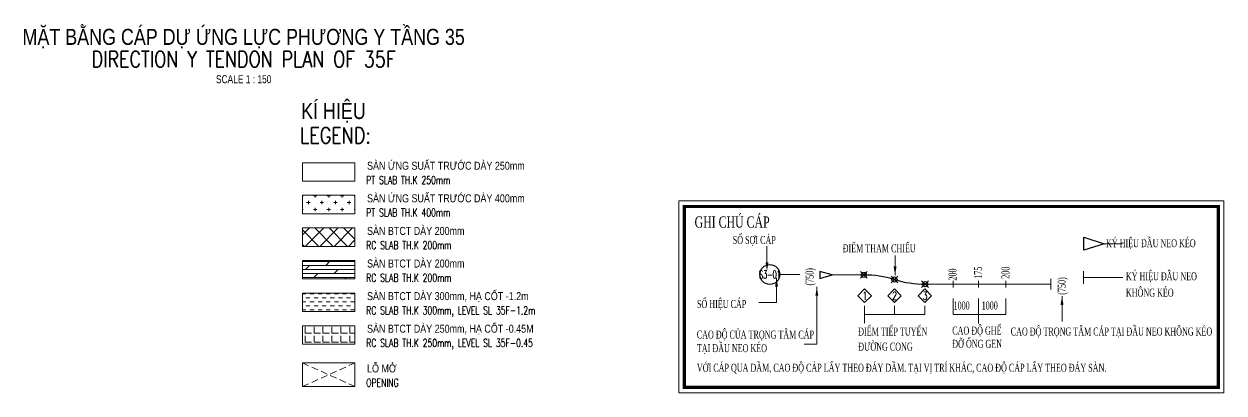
# Model space of a CAD drawing. Header units: millimetres. Extents: x 118516 to 587758, y -25561 to 50684.
# Drawn here: x 531542 to 587758, y -25561 to -8287 of the extents above; entities that cross this region are included whole.
import ezdxf
from ezdxf.enums import TextEntityAlignment as Align

# ---------------------------------------------------------------- set-up
doc = ezdxf.new("R2010")
doc.units = ezdxf.units.MM
doc.linetypes.add('DASHED2', pattern=[9.525, 6.35, -3.175])
doc.layers.get('0').update_dxf_attribs({"lineweight": 20})
for name, color, linetype, lineweight in [('8.TEXT', 7, 'Continuous', 20), ('a.LEADER', 8, 'Continuous', 15), ('NDC_S_ANNO', 7, 'Continuous', 20), ('NDC_S_ENG TEXT', 2, 'Continuous', 20), ('NDC_S_ENG TITLE', 3, 'Continuous', 20), ('NDC_S_HATCH MATERIAL', 8, 'Continuous', 13), ('NDC_S_OPENING', 9, 'DASHED2', 13), ('NDC_S_SLAB', 2, 'Continuous', 20), ('NDC_S_TEXT SYMBOL', 7, 'Continuous', 20), ('NDC_S_VN TEXT', 7, 'Continuous', 20), ('NDC_S_VN TITLE', 6, 'Continuous', 35)]:
    doc.layers.add(name, color=color, linetype=linetype, lineweight=lineweight)
for name, color, linetype in [('FREY_CHR', 7, 'Continuous'), ('FREY_TENDON', 6, 'Continuous'), ('LH', 7, 'Continuous'), ('PT-HORI', 6, 'Continuous'), ('PT-VERT', 6, 'Continuous')]:
    doc.layers.add(name, color=color, linetype=linetype)
doc.styles.add('$0$NDC_EN TXT', font='romans.shx', dxfattribs={"width": 0.8})
doc.styles.add('NDC_ANNO', font='', dxfattribs={"width": 0.8})
doc.styles.add('NDC_EN TXT', font='romans.shx', dxfattribs={"width": 0.8})
doc.styles.add('NDC_VIE TXT', font='arial.ttf', dxfattribs={"width": 0.8})
doc.styles.add('T-NO', font='romans.shx', dxfattribs={"width": 0.8})
doc.styles.add('TM', font='romans.shx', dxfattribs={"width": 0.7})
doc.styles.add('Vnsimili', font='vntimeh.shx', dxfattribs={"width": 0.7})
doc.styles.get('NDC_ANNO').set_extended_font_data('Dotum')

# ---------------------------------------------------------------- blocks, each defined once
blk = doc.blocks.new('Drawing name_symbol')
at = {"layer": 'NDC_S_ENG TITLE', "style": 'NDC_EN TXT', "width": 0.8}
blk.add_attdef('SECTDET1', text='', height=5, dxfattribs=at).set_placement((0, 1.01), align=Align.CENTER)
at = {"layer": 'NDC_S_TEXT SYMBOL', "lineweight": 25, "style": 'NDC_ANNO', "width": 0.8}
blk.add_attdef('SSCALE', text='', height=2.5, dxfattribs=at).set_placement((0, -4), align=Align.CENTER)
at = {"layer": 'NDC_S_VN TITLE', "style": 'NDC_VIE TXT', "width": 0.8}
blk.add_attdef('SECTDET2', text='', height=5, dxfattribs=at).set_placement((0, 7.97), align=Align.CENTER)
blk = doc.blocks.new('gcc')
at = {"color": 7, "ltscale": 250}
blk.add_lwpolyline([(421498, -404404), (452145, -404404), (452145, -415195), (421498, -415195)], close=True, dxfattribs=at)
at = {"color": 7, "ltscale": 250, "const_width": 180}
blk.add_lwpolyline([(421811, -404717), (451832, -404717), (451832, -414882), (421811, -414882)], close=True, dxfattribs=at)
at = {"layer": 'a.LEADER', "color": 9, "linetype": 'Continuous'}
for p, q in [((426454, -407856), (426454, -406943)), ((433655, -408568), (433655, -407478)), ((426990, -408720), (426990, -410111)), ((428308, -408538), (427172, -408538)), ((429256, -409238), (429256, -412447)), ((425995, -410111), (426990, -410111)), ((436919, -410785), (436919, -409894)), ((438344, -411294), (438344, -409894)), ((439883, -410785), (439883, -409894)), ((443040, -409756), (443040, -411180)), ((431945, -410308), (431945, -411277)), ((431945, -410785), (435325, -410785)), ((433616, -410308), (433616, -410785)), ((435325, -410308), (435325, -410785)), ((436919, -410785), (439883, -410785)), ((429256, -412447), (428546, -412447))]:
    blk.add_line(p, q, dxfattribs=at)
at = {"layer": 'a.LEADER', "color": 4, "ltscale": 2}
blk.add_line((445410, -406809), (446425, -406809), dxfattribs=at)
at = {"layer": 'a.LEADER', "color": 4, "linetype": 'Continuous'}
for p, q in [((430115, -408563), (431900, -408563)), ((435339, -409081), (442418, -409081))]:
    blk.add_line(p, q, dxfattribs=at)
at = {"layer": 'a.LEADER'}
for p, q in [((432091, -408754), (431709, -408372)), ((431709, -408754), (432091, -408372)), ((433810, -409013), (433429, -408631)), ((433429, -409013), (433810, -408631)), ((435530, -409272), (435148, -408890)), ((435148, -409272), (435530, -408890))]:
    blk.add_line(p, q, dxfattribs=at)
at = {"layer": 'a.LEADER', "color": 4}
blk.add_line((442418, -408788), (442418, -409375), dxfattribs=at)
at = {"layer": 'a.LEADER', "color": 4, "ltscale": 150, "extrusion": (-0.037273, 1.4712e-13, 0.999305)}
blk.add_line((444242, -409065, -57), (444242, -408345, -57), dxfattribs=at)
at = {"layer": 'a.LEADER', "color": 4, "ltscale": 2, "extrusion": (-0.037273, 1.4712e-13, 0.999305)}
blk.add_line((444258, -408705), (446451, -408705, 98), dxfattribs=at)
at = {"layer": 'a.LEADER', "linetype": 'Continuous'}
for p, q in [((436919, -409261), (436919, -408901)), ((438344, -409261), (438344, -408901)), ((439883, -409261), (439883, -408901))]:
    blk.add_line(p, q, dxfattribs=at)
at = {"layer": 'FREY_CHR'}
for centre in [(431900, -408563), (433619, -408822), (435339, -409081)]:
    blk.add_circle(centre, 144, dxfattribs=at)
at = {"layer": 'FREY_TENDON', "color": 4, "ltscale": 150}
blk.add_lwpolyline([(444258, -406449), (445410, -406809), (444258, -407169)], close=True, dxfattribs=at)
at = {"layer": 'LH', "color": 9, "linetype": 'Continuous'}
for points in [[(431945, -410106), (432323, -409728), (431945, -409349), (431566, -409728)], [(433616, -410106), (433995, -409728), (433616, -409349), (433238, -409728)], [(435325, -410106), (435704, -409728), (435325, -409349), (434947, -409728)]]:
    blk.add_lwpolyline(points, close=True, dxfattribs=at)
blk.add_circle((426615, -408538), 557, dxfattribs=at)
for points in [[(426537, -407856), (426371, -407856), (426454, -408353)], [(433738, -408072), (433572, -408072), (433655, -408568)], [(426907, -409217), (427072, -409217), (426990, -408720)], [(429173, -409734), (429338, -409734), (429256, -409238)], [(442957, -410252), (443123, -410252), (443040, -409756)]]:
    blk.add_solid(points, dxfattribs=at)
at = {"layer": 'PT-HORI', "color": 4, "linetype": 'Continuous'}
for centre, start, end in [((431900, -414399), 72.86861, 90), ((435339, -403245), 252.86861, 270)]:
    blk.add_arc(centre, 5836, start, end, dxfattribs=at)
at = {"layer": 'PT-VERT', "color": 4}
blk.add_lwpolyline([(429420, -408361), (429420, -408766), (430115, -408563)], close=True, dxfattribs=at)
at = {"layer": '8.TEXT', "color": 7, "style": 'Vnsimili'}
for s, height, width, p in [('ghi chó c¸p', 629.97, 0.7, (422386, -405907)), ('sè sîi c¸p', 450, 0.6, (424530, -406826)), ('®iÓm tham chiÕu', 450, 0.6, (430708, -407290)), ('              ký hiÖu ®Çu neo kÐo', 450, 0.6, (443925, -407004)), ('ký hiÖu ®Çu neo', 450, 0.6, (446630, -408860)), ('kh«ng KÐO', 450, 0.6, (446630, -409782)), ('sè hiÖu c¸p', 450, 0.6, (422518, -410420)), ('1000', 450, 0.6, (436942, -410505)), ('1000', 450, 0.6, (438524, -410505)), ('®iÓm tiÕp tuyÕn ', 450, 0.6, (431585, -411969)), ('cao ®é ghÕ', 450, 0.6, (436870, -411915)), ('cao ®é träng t©m c¸p t¹i ®Çu neo kh«ng kÐo', 450, 0.6, (440157, -411968)), ('cao ®é cña träng t©m c¸p ', 450, 0.6, (422508, -412138)), ('®ì èng gen', 450, 0.6, (436870, -412656)), ('t¹i ®Çu neo kÐo', 450, 0.6, (422514, -412901)), ('®\xadêng cong', 450, 0.6, (431585, -412817)), ('víi c¸p qua dÇm, cao ®é c¸p lÊy theo ®¸y dÇm. t¹i vÞ trÝ kh¸c, cao ®é c¸p lÊy theo ®¸y sµn.', 450, 0.6, (422514, -414001))]:
    blk.add_text(s, height=height, dxfattribs=dict(at, width=width)).set_placement(p)
at = {"layer": '8.TEXT', "color": 7, "linetype": 'Continuous', "style": 'T-NO', "width": 0.6}
blk.add_text('S3-01', height=450, dxfattribs=at).set_placement((426615, -408538), align=Align.MIDDLE)
at = {"layer": '8.TEXT', "color": 7, "style": 'Vnsimili', "width": 0.6}
for s, p in [('(750)', (429072, -409159)), ('200', (437113, -408880)), ('175', (438546, -408777)), ('200', (440085, -408777)), ('(750)', (443248, -409677))]:
    blk.add_text(s, height=450, rotation=90, dxfattribs=at).set_placement(p)
at = {"layer": '8.TEXT', "color": 7, "ltscale": 150, "style": 'TM', "width": 0.7}
for s, p in [('1', (431956, -409731)), ('2', (433628, -409731)), ('3', (435337, -409731))]:
    blk.add_text(s, height=450, dxfattribs=at).set_placement(p, align=Align.MIDDLE_CENTER)

msp = doc.modelspace()

# ---------------------------------------------------------------- hatches: boundary and pattern name
at = {"layer": 'NDC_S_HATCH MATERIAL', "ltscale": 100}
h = msp.add_hatch(dxfattribs=at)
h.set_pattern_fill('CROSS', color=256, scale=50)
h.set_pattern_definition([(0, (340630.35, -8076.12), (317.5, 317.5), [158.75, -476.25]), (90, (340709.72, -8155.5), (-317.5, 317.5), [158.75, -476.25])])
h.paths.add_polyline_path([(544588.2, -16307), (544588.2, -17171.2), (547046.5, -17171.2), (547046.5, -16307)])
h = msp.add_hatch(dxfattribs=at)
h.set_pattern_fill('ANSI37', color=256, scale=150)
h.set_pattern_definition([(45, (348708.2, -14001.63), (-336.7596, 336.7596), []), (135, (348708.2, -14001.63), (-336.7596, -336.7596), [])])
h.paths.add_polyline_path([(544588.2, -17833), (544588.2, -18697.2), (547046.5, -18697.2), (547046.5, -17833)])
h = msp.add_hatch(dxfattribs=at)
h.set_pattern_fill('DOLMIT', color=256, scale=30)
h.set_pattern_definition([(0, (348708.18, -919.07), (0, 190.5), []), (45, (348708.2, -919.07), (-380.9997, 380.9997), [269.4077, -538.8154])])
h.paths.add_polyline_path([(547046.5, -19359), (544588.2, -19359), (544588.2, -20223.2), (547046.5, -20223.2)])
h = msp.add_hatch(dxfattribs=at)
h.set_pattern_fill('DASH', color=256, scale=60)
h.set_pattern_definition([(0, (381679.43, 1756.7), (190.5, 190.5), [190.5, -190.5])])
h.paths.add_polyline_path([(544588.2, -20885), (547046.5, -20885), (547046.5, -21749.2), (544588.2, -21749.2)])
h = msp.add_hatch(dxfattribs=at)
h.set_pattern_fill('ANGLE', color=256, scale=60)
h.set_pattern_definition([(0, (381679.43, 704.28), (0, 419.1), [304.8, -114.3]), (90, (381679.43, 704.28), (-419.1, 3e-14), [304.8, -114.3])])
h.paths.add_polyline_path([(544588.2, -22411), (547046.5, -22411), (547046.5, -23275.2), (544588.2, -23275.2)])

# ---------------------------------------------------------------- linework, layer by layer
at = {"layer": 'NDC_S_OPENING', "ltscale": 50}
for p, q in [((544588.2, -24152), (547046.5, -25260.3)), ((544588.2, -25260.3), (547046.5, -24152))]:
    msp.add_line(p, q, dxfattribs=at)
at = {"layer": 'NDC_S_SLAB'}
for points in [[(544588.2, -14781), (547046.5, -14781), (547046.5, -15645.2), (544588.2, -15645.2)], [(544588.2, -16307), (547046.5, -16307), (547046.5, -17171.2), (544588.2, -17171.2)], [(544588.2, -17833), (547046.5, -17833), (547046.5, -18697.2), (544588.2, -18697.2)], [(544588.2, -19359), (547046.5, -19359), (547046.5, -20223.2), (544588.2, -20223.2)], [(544588.2, -20885), (547046.5, -20885), (547046.5, -21749.2), (544588.2, -21749.2)], [(544588.2, -22411), (547046.5, -22411), (547046.5, -23275.2), (544588.2, -23275.2)], [(544588.2, -24152), (547046.5, -24152), (547046.5, -25260.3), (544588.2, -25260.3)]]:
    msp.add_lwpolyline(points, close=True, dxfattribs=at)

# ---------------------------------------------------------------- block references
at = {"layer": '8.TEXT', "xscale": 0.8333333333333341, "yscale": 0.8333333333333341, "zscale": 0.8333333333333341}
msp.add_blockref('gcc', (210970.2, 320435.2), dxfattribs=at)
at = {"layer": 'NDC_S_ANNO', "xscale": 150, "yscale": 150, "zscale": 150}
msp.add_blockref('Drawing name_symbol', (541833.2, -10459.1), dxfattribs=at).add_auto_attribs({'SECTDET1': 'DIRECTION Y TENDON PLAN OF 35F', 'SECTDET2': 'MẶT BẰNG CÁP DỰ ỨNG LỰC PHƯƠNG Y TẦNG 35', 'SSCALE': 'SCALE 1 : 150'})

# ---------------------------------------------------------------- texts
at = {"layer": 'NDC_S_ENG TEXT', "style": '$0$NDC_EN TXT'}
for s, height, width, p in [('LEGEND:', 750, 0.8, (544473.8, -13876.3)), ('PT SLAB TH.K 250mm', 375, 0.7, (547575.3, -15777.9)), ('PT SLAB TH.K 400mm', 375, 0.7, (547575.3, -17303.9)), ('RC SLAB TH.K 200mm', 375, 0.7, (547575.3, -18829.9)), ('RC SLAB TH.K 200mm', 375, 0.7, (547575.3, -20355.9)), ('RC SLAB TH.K 300mm, LEVEL SL 35F-1.2m', 375, 0.7, (547575.3, -21881.9)), ('RC SLAB TH.K 250mm, LEVEL SL 35F-0.45', 375, 0.7, (547575.3, -23407.9)), ('OPENING', 375, 0.7, (547575.3, -25266.7))]:
    msp.add_text(s, height=height, dxfattribs=dict(at, width=width)).set_placement(p)
at = {"layer": 'NDC_S_VN TEXT', "style": 'NDC_VIE TXT', "width": 0.8}
msp.add_text('KÍ HIỆU', height=750, dxfattribs=at).set_placement((544524, -11985.2), align=Align.TOP_LEFT)
for s, p in [('SÀN ỨNG SUẤT TRƯỚC DÀY 250mm', (547613.6, -15109.1)), ('SÀN ỨNG SUẤT TRƯỚC DÀY 400mm', (547613.6, -16635.1)), ('SÀN BTCT DÀY 200mm', (547613.6, -18161.1)), ('SÀN BTCT DÀY 200mm', (547613.6, -19687.1)), ('SÀN BTCT DÀY 300mm, HẠ CỐT -1.2m', (547613.6, -21213.1)), ('SÀN BTCT DÀY 250mm, HẠ CỐT -0.45M', (547613.6, -22739.1)), ('LỖ MỞ', (547613.6, -24597.9))]:
    msp.add_text(s, height=375, dxfattribs=at).set_placement(p)

doc.saveas('drawing.dxf')
